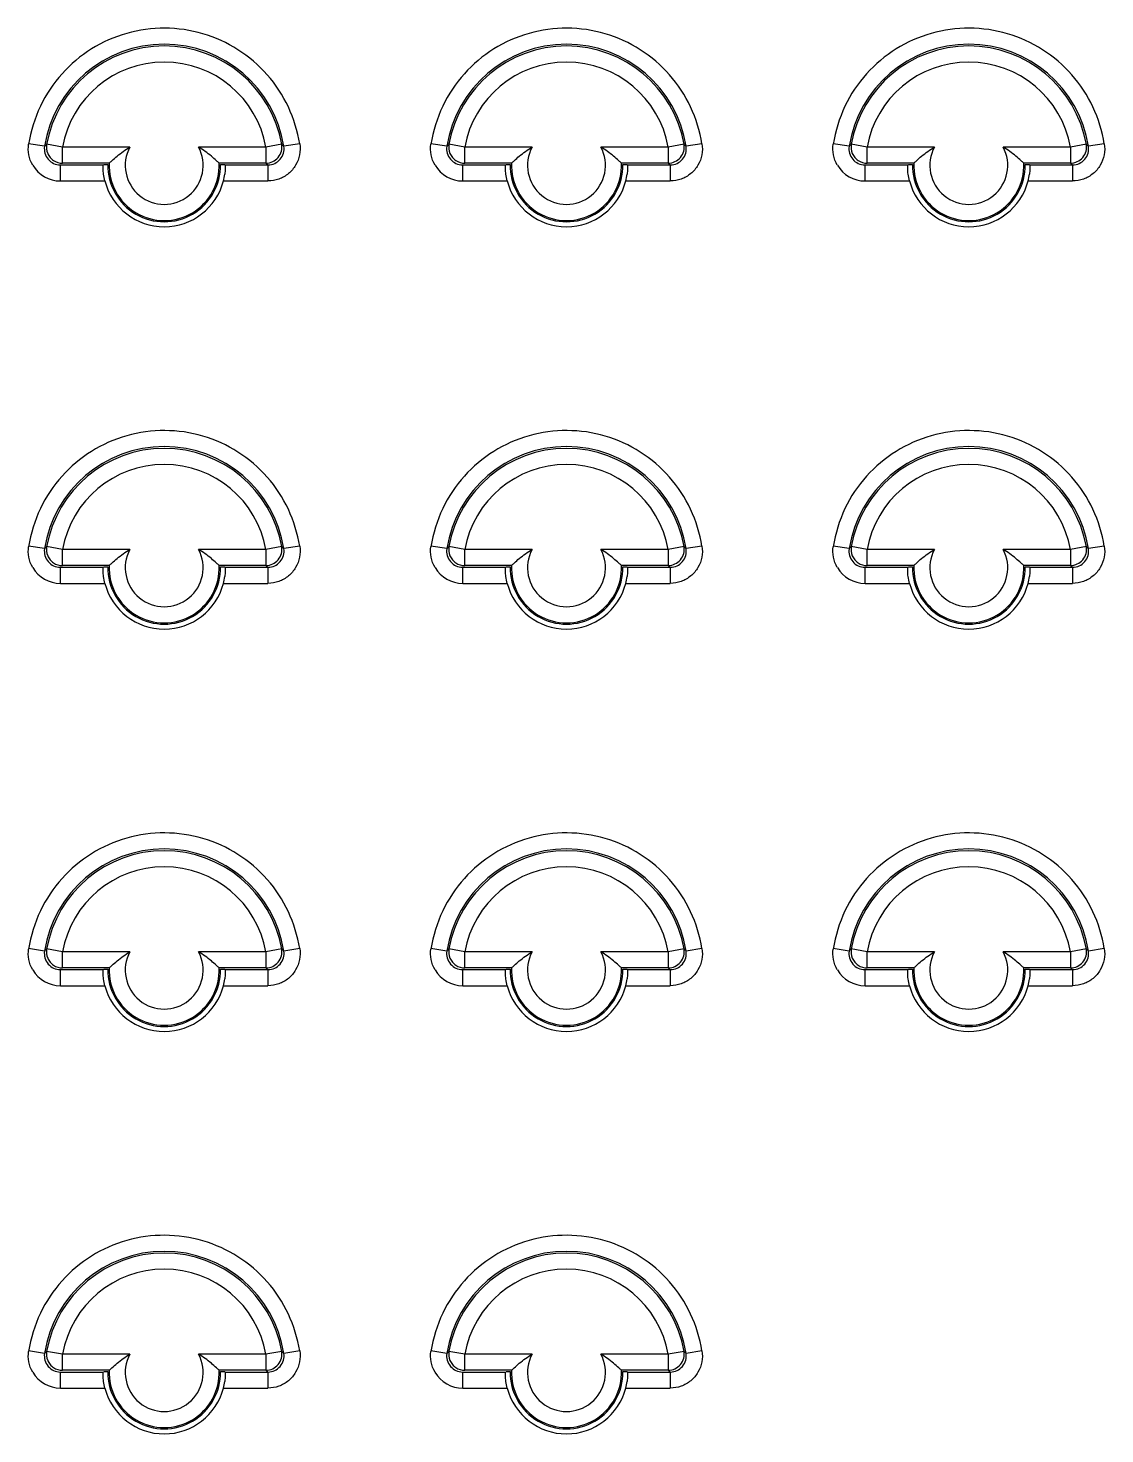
# Model space of a CAD drawing. Header units: millimetres. Extents: x 2151 to 2806, y 681 to 1136.
# Drawn here: x 2572.08 to 2598.85, y 883.07 to 918.01 of the extents above; entities that cross this region are included whole.
import ezdxf

# ---------------------------------------------------------------- set-up
doc = ezdxf.new("R2010")
doc.units = ezdxf.units.MM

msp = doc.modelspace()

# ---------------------------------------------------------------- linework, layer by layer
at = {"color": 7, "linetype": 'Continuous'}
for p, q in [((2572.489, 915.072), (2572.094, 915.136)), ((2572.934, 915.052), (2572.541, 915.123)), ((2572.934, 914.652), (2572.934, 915.052)), ((2574.608, 915.052), (2572.934, 915.052)), ((2577.99, 915.052), (2576.317, 915.052)), ((2578.385, 915.123), (2577.991, 915.052)), ((2577.991, 915.052), (2577.991, 914.652)), ((2578.831, 915.136), (2578.437, 915.072)), ((2582.489, 915.072), (2582.094, 915.136)), ((2582.934, 915.052), (2582.541, 915.123)), ((2582.934, 914.652), (2582.934, 915.052)), ((2584.608, 915.052), (2582.934, 915.052)), ((2587.99, 915.052), (2586.317, 915.052)), ((2588.385, 915.123), (2587.991, 915.052)), ((2587.991, 915.052), (2587.991, 914.652)), ((2588.831, 915.136), (2588.437, 915.072)), ((2592.489, 915.072), (2592.094, 915.136)), ((2592.934, 915.052), (2592.541, 915.123)), ((2592.934, 914.652), (2592.934, 915.052)), ((2594.608, 915.052), (2592.934, 915.052)), ((2597.99, 915.052), (2596.317, 915.052)), ((2598.385, 915.123), (2597.991, 915.052)), ((2597.991, 915.052), (2597.991, 914.652)), ((2598.831, 915.136), (2598.437, 915.072)), ((2572.883, 914.21), (2572.883, 914.609)), ((2572.883, 914.609), (2573.952, 914.609)), ((2574.096, 914.652), (2572.934, 914.652)), ((2573.963, 914.62), (2574.063, 914.62)), ((2577.991, 914.652), (2576.83, 914.652)), ((2576.862, 914.62), (2576.962, 914.62)), ((2576.974, 914.609), (2578.042, 914.609)), ((2578.042, 914.609), (2578.042, 914.21)), ((2582.883, 914.21), (2582.883, 914.609)), ((2582.883, 914.609), (2583.952, 914.609)), ((2584.096, 914.652), (2582.934, 914.652)), ((2583.963, 914.62), (2584.063, 914.62)), ((2587.991, 914.652), (2586.83, 914.652)), ((2586.862, 914.62), (2586.962, 914.62)), ((2586.974, 914.609), (2588.042, 914.609)), ((2588.042, 914.609), (2588.042, 914.21)), ((2592.883, 914.21), (2592.883, 914.609)), ((2592.883, 914.609), (2593.952, 914.609)), ((2594.096, 914.652), (2592.934, 914.652)), ((2593.963, 914.62), (2594.063, 914.62)), ((2597.991, 914.652), (2596.83, 914.652)), ((2596.862, 914.62), (2596.962, 914.62)), ((2596.974, 914.609), (2598.042, 914.609)), ((2598.042, 914.609), (2598.042, 914.21)), ((2572.883, 914.21), (2573.988, 914.21)), ((2576.937, 914.21), (2578.042, 914.21)), ((2582.883, 914.21), (2583.988, 914.21)), ((2586.937, 914.21), (2588.042, 914.21)), ((2592.883, 914.21), (2593.988, 914.21)), ((2596.937, 914.21), (2598.042, 914.21)), ((2572.489, 905.072), (2572.094, 905.136)), ((2572.934, 905.052), (2572.541, 905.123)), ((2572.934, 904.652), (2572.934, 905.052)), ((2574.608, 905.052), (2572.934, 905.052)), ((2577.99, 905.052), (2576.317, 905.052)), ((2578.385, 905.123), (2577.991, 905.052)), ((2577.991, 905.052), (2577.991, 904.652)), ((2578.831, 905.136), (2578.437, 905.072)), ((2582.489, 905.072), (2582.094, 905.136)), ((2582.934, 905.052), (2582.541, 905.123)), ((2582.934, 904.652), (2582.934, 905.052)), ((2584.608, 905.052), (2582.934, 905.052)), ((2587.99, 905.052), (2586.317, 905.052)), ((2588.385, 905.123), (2587.991, 905.052)), ((2587.991, 905.052), (2587.991, 904.652)), ((2588.831, 905.136), (2588.437, 905.072)), ((2592.489, 905.072), (2592.094, 905.136)), ((2592.934, 905.052), (2592.541, 905.123)), ((2592.934, 904.652), (2592.934, 905.052)), ((2594.608, 905.052), (2592.934, 905.052)), ((2597.99, 905.052), (2596.317, 905.052)), ((2598.385, 905.123), (2597.991, 905.052)), ((2597.991, 905.052), (2597.991, 904.652)), ((2598.831, 905.136), (2598.437, 905.072)), ((2572.883, 904.21), (2572.883, 904.609)), ((2572.883, 904.609), (2573.952, 904.609)), ((2574.096, 904.652), (2572.934, 904.652)), ((2573.963, 904.62), (2574.063, 904.62)), ((2577.991, 904.652), (2576.83, 904.652)), ((2576.862, 904.62), (2576.962, 904.62)), ((2576.974, 904.609), (2578.042, 904.609)), ((2578.042, 904.609), (2578.042, 904.21)), ((2582.883, 904.21), (2582.883, 904.609)), ((2582.883, 904.609), (2583.952, 904.609)), ((2584.096, 904.652), (2582.934, 904.652)), ((2583.963, 904.62), (2584.063, 904.62)), ((2587.991, 904.652), (2586.83, 904.652)), ((2586.862, 904.62), (2586.962, 904.62)), ((2586.974, 904.609), (2588.042, 904.609)), ((2588.042, 904.609), (2588.042, 904.21)), ((2592.883, 904.21), (2592.883, 904.609)), ((2592.883, 904.609), (2593.952, 904.609)), ((2594.096, 904.652), (2592.934, 904.652)), ((2593.963, 904.62), (2594.063, 904.62)), ((2597.991, 904.652), (2596.83, 904.652)), ((2596.862, 904.62), (2596.962, 904.62)), ((2596.974, 904.609), (2598.042, 904.609)), ((2598.042, 904.609), (2598.042, 904.21)), ((2572.883, 904.21), (2573.988, 904.21)), ((2576.937, 904.21), (2578.042, 904.21)), ((2582.883, 904.21), (2583.988, 904.21)), ((2586.937, 904.21), (2588.042, 904.21)), ((2592.883, 904.21), (2593.988, 904.21)), ((2596.937, 904.21), (2598.042, 904.21)), ((2572.489, 895.072), (2572.094, 895.136)), ((2572.934, 895.052), (2572.541, 895.123)), ((2578.385, 895.123), (2577.991, 895.052)), ((2578.831, 895.136), (2578.437, 895.072)), ((2582.489, 895.072), (2582.094, 895.136)), ((2582.934, 895.052), (2582.541, 895.123)), ((2588.385, 895.123), (2587.991, 895.052)), ((2588.831, 895.136), (2588.437, 895.072)), ((2592.489, 895.072), (2592.094, 895.136)), ((2592.934, 895.052), (2592.541, 895.123)), ((2598.385, 895.123), (2597.991, 895.052)), ((2598.831, 895.136), (2598.437, 895.072)), ((2572.934, 894.652), (2572.934, 895.052)), ((2574.608, 895.052), (2572.934, 895.052)), ((2577.99, 895.052), (2576.317, 895.052)), ((2577.991, 895.052), (2577.991, 894.652)), ((2582.934, 894.652), (2582.934, 895.052)), ((2584.608, 895.052), (2582.934, 895.052)), ((2587.99, 895.052), (2586.317, 895.052)), ((2587.991, 895.052), (2587.991, 894.652)), ((2592.934, 894.652), (2592.934, 895.052)), ((2594.608, 895.052), (2592.934, 895.052)), ((2597.99, 895.052), (2596.317, 895.052)), ((2597.991, 895.052), (2597.991, 894.652)), ((2572.883, 894.21), (2572.883, 894.609)), ((2572.883, 894.609), (2573.952, 894.609)), ((2574.096, 894.652), (2572.934, 894.652)), ((2573.963, 894.62), (2574.063, 894.62)), ((2577.991, 894.652), (2576.83, 894.652)), ((2576.862, 894.62), (2576.962, 894.62)), ((2576.974, 894.609), (2578.042, 894.609)), ((2578.042, 894.609), (2578.042, 894.21)), ((2582.883, 894.21), (2582.883, 894.609)), ((2582.883, 894.609), (2583.952, 894.609)), ((2584.096, 894.652), (2582.934, 894.652)), ((2583.963, 894.62), (2584.063, 894.62)), ((2587.991, 894.652), (2586.83, 894.652)), ((2586.862, 894.62), (2586.962, 894.62)), ((2586.974, 894.609), (2588.042, 894.609)), ((2588.042, 894.609), (2588.042, 894.21)), ((2592.883, 894.21), (2592.883, 894.609)), ((2592.883, 894.609), (2593.952, 894.609)), ((2594.096, 894.652), (2592.934, 894.652)), ((2593.963, 894.62), (2594.063, 894.62)), ((2597.991, 894.652), (2596.83, 894.652)), ((2596.862, 894.62), (2596.962, 894.62)), ((2596.974, 894.609), (2598.042, 894.609)), ((2598.042, 894.609), (2598.042, 894.21)), ((2572.883, 894.21), (2573.988, 894.21)), ((2576.937, 894.21), (2578.042, 894.21)), ((2582.883, 894.21), (2583.988, 894.21)), ((2586.937, 894.21), (2588.042, 894.21)), ((2592.883, 894.21), (2593.988, 894.21)), ((2596.937, 894.21), (2598.042, 894.21)), ((2572.489, 885.072), (2572.094, 885.136)), ((2572.934, 885.052), (2572.541, 885.123)), ((2572.934, 884.652), (2572.934, 885.052)), ((2574.608, 885.052), (2572.934, 885.052)), ((2577.99, 885.052), (2576.317, 885.052)), ((2578.385, 885.123), (2577.991, 885.052)), ((2577.991, 885.052), (2577.991, 884.652)), ((2578.831, 885.136), (2578.437, 885.072)), ((2582.489, 885.072), (2582.094, 885.136)), ((2582.934, 885.052), (2582.541, 885.123)), ((2582.934, 884.652), (2582.934, 885.052)), ((2584.608, 885.052), (2582.934, 885.052)), ((2587.99, 885.052), (2586.317, 885.052)), ((2588.385, 885.123), (2587.991, 885.052)), ((2587.991, 885.052), (2587.991, 884.652)), ((2588.831, 885.136), (2588.437, 885.072)), ((2574.096, 884.652), (2572.934, 884.652)), ((2573.963, 884.62), (2574.063, 884.62)), ((2577.991, 884.652), (2576.83, 884.652)), ((2576.862, 884.62), (2576.962, 884.62)), ((2584.096, 884.652), (2582.934, 884.652)), ((2583.963, 884.62), (2584.063, 884.62)), ((2587.991, 884.652), (2586.83, 884.652)), ((2586.862, 884.62), (2586.962, 884.62)), ((2572.883, 884.21), (2572.883, 884.609)), ((2572.883, 884.609), (2573.952, 884.609)), ((2576.974, 884.609), (2578.042, 884.609)), ((2578.042, 884.609), (2578.042, 884.21)), ((2582.883, 884.21), (2582.883, 884.609)), ((2582.883, 884.609), (2583.952, 884.609)), ((2586.974, 884.609), (2588.042, 884.609)), ((2588.042, 884.609), (2588.042, 884.21)), ((2572.883, 884.21), (2573.988, 884.21)), ((2576.937, 884.21), (2578.042, 884.21)), ((2582.883, 884.21), (2583.988, 884.21)), ((2586.937, 884.21), (2588.042, 884.21))]:
    msp.add_line(p, q, dxfattribs=at)
for centre, radius, start, end in [((2575.463, 914.596), 3.012, 9.1024, 170.8976), ((2575.463, 914.596), 2.969, 10.2257, 169.7742), ((2585.463, 914.596), 3.012, 9.1024, 170.8976), ((2585.463, 914.596), 2.969, 10.2257, 169.7742), ((2595.463, 914.596), 3.012, 9.1024, 170.8976), ((2595.463, 914.596), 2.969, 10.2257, 169.7742), ((2575.463, 914.596), 2.569, 10.2285, 169.7732), ((2585.463, 914.596), 2.569, 10.2285, 169.7732), ((2595.463, 914.596), 2.569, 10.2285, 169.7732), ((2572.882, 915.008), 0.399, 170.8764, 270.1536), ((2577.946, 909.504), 7.797, 133.8922, 134.426), ((2575.463, 914.596), 0.968, 151.8984, 28.1016), ((2577.99, 915.053), 0.4, 270.104, 10.1219), ((2578.043, 915.008), 0.399, 269.8554, 9.2464), ((2573.102, 909.63), 7.621, 45.5706, 46.1167), ((2582.882, 915.008), 0.399, 170.8764, 270.1536), ((2587.946, 909.504), 7.797, 133.8922, 134.426), ((2585.463, 914.596), 0.968, 151.8984, 28.1016), ((2587.99, 915.053), 0.4, 270.104, 10.1219), ((2588.043, 915.008), 0.399, 269.8554, 9.2464), ((2583.102, 909.63), 7.621, 45.5706, 46.1167), ((2592.882, 915.008), 0.399, 170.8764, 270.1536), ((2597.946, 909.504), 7.797, 133.8922, 134.426), ((2595.463, 914.596), 0.968, 151.8984, 28.1016), ((2597.99, 915.053), 0.4, 270.104, 10.1219), ((2598.043, 915.008), 0.399, 269.8554, 9.2464), ((2593.102, 909.63), 7.621, 45.5706, 46.1167), ((2572.884, 915.01), 0.8, 210.5745, 269.9782), ((2575.463, 914.596), 1.4, 178.9995, 1.0005), ((2575.463, 914.596), 1.368, 177.6389, 2.3611), ((2575.662, 914.545), 1.319, 345.2528, 352.688), ((2573.995, 911.604), 4.232, 45.2554, 45.4667), ((2573.525, 909.31), 6.963, 49.5552, 50.1022), ((2582.884, 915.01), 0.8, 210.5745, 269.9783), ((2585.463, 914.596), 1.4, 178.9995, 1.0005), ((2585.463, 914.596), 1.368, 177.6389, 2.3611), ((2585.662, 914.545), 1.319, 345.2528, 352.688), ((2583.995, 911.604), 4.232, 45.2554, 45.4667), ((2583.525, 909.31), 6.963, 49.5552, 50.1022), ((2592.884, 915.01), 0.8, 210.5745, 269.9782), ((2595.463, 914.596), 1.4, 178.9995, 1.0005), ((2595.463, 914.596), 1.368, 177.6389, 2.3611), ((2595.662, 914.545), 1.319, 345.2528, 352.688), ((2593.995, 911.604), 4.232, 45.2554, 45.4667), ((2593.525, 909.31), 6.963, 49.5552, 50.1022), ((2575.463, 914.596), 1.524, 194.6781, 345.3219), ((2585.463, 914.596), 1.524, 194.6781, 345.3219), ((2595.463, 914.596), 1.524, 194.6781, 345.3219), ((2575.463, 904.596), 3.012, 9.1024, 170.8976), ((2575.463, 904.596), 2.969, 10.2257, 169.7742), ((2585.463, 904.596), 3.012, 9.1024, 170.8976), ((2585.463, 904.596), 2.969, 10.2257, 169.7742), ((2595.463, 904.596), 3.012, 9.1024, 170.8976), ((2595.463, 904.596), 2.969, 10.2257, 169.7742), ((2575.463, 904.596), 2.569, 10.2285, 169.7732), ((2585.463, 904.596), 2.569, 10.2285, 169.7732), ((2595.463, 904.596), 2.569, 10.2285, 169.7732), ((2572.882, 905.008), 0.399, 170.8764, 270.1536), ((2577.946, 899.504), 7.797, 133.8922, 134.426), ((2575.463, 904.596), 0.968, 151.8984, 28.1016), ((2577.99, 905.053), 0.4, 270.104, 10.1219), ((2578.043, 905.008), 0.399, 269.8554, 9.2464), ((2573.102, 899.63), 7.621, 45.5706, 46.1167), ((2582.882, 905.008), 0.399, 170.8764, 270.1536), ((2587.946, 899.504), 7.797, 133.8922, 134.426), ((2585.463, 904.596), 0.968, 151.8984, 28.1016), ((2587.99, 905.053), 0.4, 270.104, 10.1219), ((2588.043, 905.008), 0.399, 269.8554, 9.2464), ((2583.102, 899.63), 7.621, 45.5706, 46.1167), ((2592.882, 905.008), 0.399, 170.8764, 270.1536), ((2597.946, 899.504), 7.797, 133.8922, 134.426), ((2595.463, 904.596), 0.968, 151.8984, 28.1016), ((2597.99, 905.053), 0.4, 270.104, 10.1219), ((2598.043, 905.008), 0.399, 269.8554, 9.2464), ((2593.102, 899.63), 7.621, 45.5706, 46.1167), ((2572.884, 905.01), 0.8, 210.5745, 269.9782), ((2575.463, 904.596), 1.4, 178.9995, 1.0005), ((2575.463, 904.596), 1.368, 177.6389, 2.3611), ((2573.995, 901.604), 4.232, 45.2554, 45.4667), ((2573.525, 899.31), 6.963, 49.5552, 50.1022), ((2582.884, 905.01), 0.8, 210.5745, 269.9782), ((2585.463, 904.596), 1.4, 178.9995, 1.0005), ((2585.463, 904.596), 1.368, 177.6389, 2.3611), ((2583.995, 901.604), 4.232, 45.2554, 45.4667), ((2583.525, 899.31), 6.963, 49.5552, 50.1022), ((2592.884, 905.01), 0.8, 210.5745, 269.9783), ((2595.463, 904.596), 1.4, 178.9995, 1.0005), ((2595.463, 904.596), 1.368, 177.6389, 2.3611), ((2593.995, 901.604), 4.232, 45.2554, 45.4667), ((2593.525, 899.31), 6.963, 49.5552, 50.1022), ((2575.463, 904.596), 1.524, 194.6781, 345.3219), ((2575.662, 904.545), 1.319, 345.2528, 352.688), ((2585.463, 904.596), 1.524, 194.6781, 345.3219), ((2585.662, 904.545), 1.319, 345.2528, 352.688), ((2595.463, 904.596), 1.524, 194.6781, 345.3219), ((2595.662, 904.545), 1.319, 345.2528, 352.688), ((2575.463, 894.596), 3.012, 9.1024, 170.8976), ((2575.463, 894.596), 2.969, 10.2257, 169.7742), ((2585.463, 894.596), 3.012, 9.1024, 170.8976), ((2585.463, 894.596), 2.969, 10.2257, 169.7742), ((2595.463, 894.596), 3.012, 9.1024, 170.8976), ((2595.463, 894.596), 2.969, 10.2257, 169.7742), ((2575.463, 894.596), 2.569, 10.2285, 169.7732), ((2585.463, 894.596), 2.569, 10.2285, 169.7732), ((2595.463, 894.596), 2.569, 10.2285, 169.7732), ((2577.946, 889.504), 7.797, 133.8922, 134.426), ((2577.99, 895.053), 0.4, 270.104, 10.1219), ((2573.102, 889.63), 7.621, 45.5706, 46.1167), ((2587.946, 889.504), 7.797, 133.8922, 134.426), ((2587.99, 895.053), 0.4, 270.104, 10.1219), ((2583.102, 889.63), 7.621, 45.5706, 46.1167), ((2597.946, 889.504), 7.797, 133.8922, 134.426), ((2597.99, 895.053), 0.4, 270.104, 10.1219), ((2593.102, 889.63), 7.621, 45.5706, 46.1167), ((2572.882, 895.008), 0.399, 170.8764, 270.1536), ((2575.463, 894.596), 0.968, 151.8984, 28.1016), ((2578.043, 895.008), 0.399, 269.8554, 9.2464), ((2582.882, 895.008), 0.399, 170.8764, 270.1536), ((2585.463, 894.596), 0.968, 151.8984, 28.1016), ((2588.043, 895.008), 0.399, 269.8554, 9.2464), ((2592.882, 895.008), 0.399, 170.8764, 270.1536), ((2595.463, 894.596), 0.968, 151.8984, 28.1016), ((2598.043, 895.008), 0.399, 269.8554, 9.2464), ((2572.884, 895.01), 0.8, 210.5745, 269.9782), ((2575.463, 894.596), 1.4, 178.9995, 1.0005), ((2575.463, 894.596), 1.368, 177.6389, 2.3611), ((2573.995, 891.604), 4.232, 45.2554, 45.4667), ((2573.525, 889.31), 6.963, 49.5552, 50.1022), ((2582.884, 895.01), 0.8, 210.5745, 269.9782), ((2585.463, 894.596), 1.4, 178.9995, 1.0005), ((2585.463, 894.596), 1.368, 177.6389, 2.3611), ((2583.995, 891.604), 4.232, 45.2554, 45.4667), ((2583.525, 889.31), 6.963, 49.5552, 50.1022), ((2592.884, 895.01), 0.8, 210.5745, 269.9783), ((2595.463, 894.596), 1.4, 178.9995, 1.0005), ((2595.463, 894.596), 1.368, 177.6389, 2.3611), ((2593.995, 891.604), 4.232, 45.2554, 45.4667), ((2593.525, 889.31), 6.963, 49.5552, 50.1022), ((2575.463, 894.596), 1.524, 194.6781, 345.3219), ((2575.662, 894.545), 1.319, 345.2528, 352.688), ((2585.463, 894.596), 1.524, 194.6781, 345.3219), ((2585.662, 894.545), 1.319, 345.2528, 352.688), ((2595.463, 894.596), 1.524, 194.6781, 345.3219), ((2595.662, 894.545), 1.319, 345.2528, 352.688), ((2575.463, 884.596), 3.012, 9.1024, 170.8976), ((2575.463, 884.596), 2.969, 10.2257, 169.7742), ((2585.463, 884.596), 3.012, 9.1024, 170.8976), ((2585.463, 884.596), 2.969, 10.2257, 169.7742), ((2575.463, 884.596), 2.569, 10.2285, 169.7732), ((2585.463, 884.596), 2.569, 10.2285, 169.7732), ((2572.882, 885.008), 0.399, 170.8764, 270.1536), ((2577.946, 879.504), 7.797, 133.8922, 134.426), ((2575.463, 884.596), 0.968, 151.8984, 28.1016), ((2577.99, 885.053), 0.4, 270.104, 10.1219), ((2578.043, 885.008), 0.399, 269.8554, 9.2464), ((2573.102, 879.63), 7.621, 45.5706, 46.1167), ((2582.882, 885.008), 0.399, 170.8764, 270.1536), ((2587.946, 879.504), 7.797, 133.8922, 134.426), ((2585.463, 884.596), 0.968, 151.8984, 28.1016), ((2587.99, 885.053), 0.4, 270.104, 10.1219), ((2588.043, 885.008), 0.399, 269.8554, 9.2464), ((2583.102, 879.63), 7.621, 45.5706, 46.1167), ((2575.463, 884.596), 1.4, 178.9995, 1.0005), ((2575.463, 884.596), 1.368, 177.6389, 2.3611), ((2573.995, 881.604), 4.232, 45.2554, 45.4667), ((2573.525, 879.31), 6.963, 49.5552, 50.1022), ((2585.463, 884.596), 1.4, 178.9995, 1.0005), ((2585.463, 884.596), 1.368, 177.6389, 2.3611), ((2583.995, 881.604), 4.232, 45.2554, 45.4667), ((2583.525, 879.31), 6.963, 49.5552, 50.1022), ((2572.884, 885.01), 0.8, 210.5745, 269.9782), ((2575.662, 884.545), 1.319, 345.2528, 352.688), ((2582.884, 885.01), 0.801, 210.5745, 269.9786), ((2585.662, 884.545), 1.319, 345.2528, 352.688), ((2575.463, 884.596), 1.524, 194.6781, 345.3219), ((2585.463, 884.596), 1.524, 194.6781, 345.3219)]:
    msp.add_arc(centre, radius, start, end, dxfattribs=at)
for points, start_tangent, end_tangent in [([(2578.831, 915.133), (2578.549, 916.05), (2578.024, 916.85), (2577.297, 917.472), (2576.426, 917.869), (2575.479, 918.007), (2574.531, 917.878), (2573.656, 917.49), (2572.924, 916.875), (2572.385, 916.069), (2572.094, 915.121)], (-0.1582, 0.987407), (-0.1582, -0.987407)), ([(2588.831, 915.133), (2588.549, 916.05), (2588.024, 916.85), (2587.297, 917.472), (2586.426, 917.869), (2585.479, 918.007), (2584.531, 917.878), (2583.656, 917.49), (2582.924, 916.875), (2582.385, 916.069), (2582.094, 915.121)], (-0.1582, 0.987407), (-0.1582, -0.987407)), ([(2598.831, 915.133), (2598.549, 916.05), (2598.024, 916.85), (2597.297, 917.472), (2596.426, 917.869), (2595.479, 918.007), (2594.531, 917.878), (2593.656, 917.49), (2592.924, 916.875), (2592.385, 916.069), (2592.094, 915.121)], (-0.1582, 0.987407), (-0.1582, -0.987407)), ([(2572.195, 914.603), (2572.098, 914.86), (2572.094, 915.121)], (-0.508458, 0.861087), (0.158023, 0.987435)), ([(2572.541, 915.123), (2572.567, 914.895), (2572.628, 914.796)], (-0.179302, -0.983794), (0.641293, -0.767296)), ([(2574.096, 914.652), (2574.161, 914.713), (2574.29, 914.826), (2574.446, 914.945), (2574.608, 915.052)], (0.721525, 0.692388), (0.857623, 0.514278)), ([(2576.83, 914.652), (2576.764, 914.713), (2576.635, 914.826), (2576.479, 914.945), (2576.317, 915.052)], (-0.721525, 0.692388), (-0.857623, 0.514278)), ([(2578.831, 915.133), (2578.827, 914.86), (2578.731, 914.603), (2578.551, 914.393), (2578.313, 914.257), (2578.042, 914.21)], (0.158024, -0.987435), (-1, -0.000075)), ([(2582.195, 914.603), (2582.098, 914.86), (2582.094, 915.121)], (-0.508458, 0.861087), (0.158023, 0.987435)), ([(2582.541, 915.123), (2582.567, 914.895), (2582.628, 914.796)], (-0.179302, -0.983794), (0.641293, -0.767296)), ([(2584.096, 914.652), (2584.161, 914.713), (2584.29, 914.826), (2584.446, 914.945), (2584.608, 915.052)], (0.721525, 0.692388), (0.857623, 0.514278)), ([(2586.83, 914.652), (2586.764, 914.713), (2586.635, 914.826), (2586.479, 914.945), (2586.317, 915.052)], (-0.721525, 0.692388), (-0.857623, 0.514278)), ([(2588.831, 915.133), (2588.827, 914.86), (2588.731, 914.603), (2588.551, 914.393), (2588.313, 914.257), (2588.042, 914.21)], (0.158024, -0.987435), (-1, -0.000075)), ([(2592.195, 914.603), (2592.098, 914.86), (2592.094, 915.121)], (-0.508458, 0.861087), (0.158023, 0.987435)), ([(2592.541, 915.123), (2592.567, 914.895), (2592.628, 914.796)], (-0.179302, -0.983794), (0.641293, -0.767296)), ([(2594.096, 914.652), (2594.161, 914.713), (2594.29, 914.826), (2594.446, 914.945), (2594.608, 915.052)], (0.721525, 0.692388), (0.857623, 0.514278)), ([(2596.83, 914.652), (2596.764, 914.713), (2596.635, 914.826), (2596.479, 914.945), (2596.317, 915.052)], (-0.721525, 0.692388), (-0.857623, 0.514278)), ([(2598.831, 915.133), (2598.827, 914.86), (2598.731, 914.603), (2598.551, 914.393), (2598.313, 914.257), (2598.042, 914.21)], (0.158024, -0.987435), (-1, -0.000075)), ([(2572.628, 914.796), (2572.714, 914.719), (2572.934, 914.652)], (0.641293, -0.767296), (0.999989, -0.004602)), ([(2582.628, 914.796), (2582.714, 914.719), (2582.934, 914.652)], (0.641293, -0.767296), (0.999989, -0.004602)), ([(2592.628, 914.796), (2592.714, 914.719), (2592.934, 914.652)], (0.641293, -0.767296), (0.999989, -0.004602)), ([(2573.988, 914.21), (2573.955, 914.377), (2573.945, 914.515), (2573.949, 914.596)], (-0.253388, 0.967365), (0.12877, 0.991674)), ([(2573.949, 914.596), (2573.952, 914.609)], (0.12877, 0.991674), (0.710254, 0.703945)), ([(2576.977, 914.596), (2576.98, 914.515), (2576.97, 914.377)], (0.12877, -0.991674), (-0.125954, -0.992036)), ([(2583.988, 914.21), (2583.955, 914.377), (2583.945, 914.515), (2583.949, 914.596)], (-0.253388, 0.967365), (0.12877, 0.991674)), ([(2583.949, 914.596), (2583.952, 914.609)], (0.12877, 0.991674), (0.710254, 0.703945)), ([(2586.977, 914.596), (2586.98, 914.515), (2586.97, 914.377)], (0.12877, -0.991674), (-0.125954, -0.992036)), ([(2593.988, 914.21), (2593.955, 914.377), (2593.945, 914.515), (2593.949, 914.596)], (-0.253388, 0.967365), (0.12877, 0.991674)), ([(2593.949, 914.596), (2593.952, 914.609)], (0.12877, 0.991674), (0.710254, 0.703945)), ([(2596.977, 914.596), (2596.98, 914.515), (2596.97, 914.377)], (0.12877, -0.991674), (-0.125954, -0.992036)), ([(2578.831, 905.133), (2578.549, 906.05), (2578.024, 906.85), (2577.297, 907.472), (2576.426, 907.869), (2575.479, 908.007), (2574.531, 907.878), (2573.656, 907.49), (2572.924, 906.875), (2572.385, 906.069), (2572.094, 905.121)], (-0.1582, 0.987407), (-0.1582, -0.987407)), ([(2588.831, 905.133), (2588.549, 906.05), (2588.024, 906.85), (2587.297, 907.472), (2586.426, 907.869), (2585.479, 908.007), (2584.531, 907.878), (2583.656, 907.49), (2582.924, 906.875), (2582.385, 906.069), (2582.094, 905.121)], (-0.1582, 0.987407), (-0.1582, -0.987407)), ([(2598.831, 905.133), (2598.549, 906.05), (2598.024, 906.85), (2597.297, 907.472), (2596.426, 907.869), (2595.479, 908.007), (2594.531, 907.878), (2593.656, 907.49), (2592.924, 906.875), (2592.385, 906.069), (2592.094, 905.121)], (-0.1582, 0.987407), (-0.1582, -0.987407)), ([(2572.195, 904.603), (2572.098, 904.86), (2572.094, 905.121)], (-0.508458, 0.861087), (0.158023, 0.987435)), ([(2572.541, 905.123), (2572.567, 904.895), (2572.628, 904.796)], (-0.179302, -0.983794), (0.641293, -0.767296)), ([(2574.096, 904.652), (2574.161, 904.713), (2574.29, 904.826), (2574.446, 904.945), (2574.608, 905.052)], (0.721525, 0.692388), (0.857623, 0.514278)), ([(2576.83, 904.652), (2576.764, 904.713), (2576.635, 904.826), (2576.479, 904.945), (2576.317, 905.052)], (-0.721525, 0.692388), (-0.857623, 0.514278)), ([(2578.831, 905.133), (2578.827, 904.86), (2578.731, 904.603), (2578.551, 904.393), (2578.313, 904.257), (2578.042, 904.21)], (0.158024, -0.987435), (-1, -0.000075)), ([(2582.195, 904.603), (2582.098, 904.86), (2582.094, 905.121)], (-0.508458, 0.861087), (0.158023, 0.987435)), ([(2582.541, 905.123), (2582.567, 904.895), (2582.628, 904.796)], (-0.179302, -0.983794), (0.641293, -0.767296)), ([(2584.096, 904.652), (2584.161, 904.713), (2584.29, 904.826), (2584.446, 904.945), (2584.608, 905.052)], (0.721525, 0.692388), (0.857623, 0.514278)), ([(2586.83, 904.652), (2586.764, 904.713), (2586.635, 904.826), (2586.479, 904.945), (2586.317, 905.052)], (-0.721525, 0.692388), (-0.857623, 0.514278)), ([(2588.831, 905.133), (2588.827, 904.86), (2588.731, 904.603), (2588.551, 904.393), (2588.313, 904.257), (2588.042, 904.21)], (0.158024, -0.987435), (-1, -0.000075)), ([(2592.195, 904.603), (2592.098, 904.86), (2592.094, 905.121)], (-0.508458, 0.861087), (0.158023, 0.987435)), ([(2592.541, 905.123), (2592.567, 904.895), (2592.628, 904.796)], (-0.179302, -0.983794), (0.641293, -0.767296)), ([(2594.096, 904.652), (2594.161, 904.713), (2594.29, 904.826), (2594.446, 904.945), (2594.608, 905.052)], (0.721525, 0.692388), (0.857623, 0.514278)), ([(2596.83, 904.652), (2596.764, 904.713), (2596.635, 904.826), (2596.479, 904.945), (2596.317, 905.052)], (-0.721525, 0.692388), (-0.857623, 0.514278)), ([(2598.831, 905.133), (2598.827, 904.86), (2598.731, 904.603), (2598.551, 904.393), (2598.313, 904.257), (2598.042, 904.21)], (0.158024, -0.987435), (-1, -0.000075)), ([(2572.628, 904.796), (2572.714, 904.719), (2572.934, 904.652)], (0.641293, -0.767296), (0.999989, -0.004602)), ([(2573.988, 904.21), (2573.955, 904.377), (2573.945, 904.515), (2573.949, 904.596)], (-0.253388, 0.967365), (0.12877, 0.991674)), ([(2573.949, 904.596), (2573.952, 904.609)], (0.12877, 0.991674), (0.710254, 0.703945)), ([(2576.977, 904.596), (2576.98, 904.515), (2576.97, 904.377)], (0.12877, -0.991674), (-0.125954, -0.992036)), ([(2582.628, 904.796), (2582.714, 904.719), (2582.934, 904.652)], (0.641293, -0.767296), (0.999989, -0.004602)), ([(2583.988, 904.21), (2583.955, 904.377), (2583.945, 904.515), (2583.949, 904.596)], (-0.253388, 0.967365), (0.12877, 0.991674)), ([(2583.949, 904.596), (2583.952, 904.609)], (0.12877, 0.991674), (0.710254, 0.703945)), ([(2586.977, 904.596), (2586.98, 904.515), (2586.97, 904.377)], (0.12877, -0.991674), (-0.125954, -0.992036)), ([(2592.628, 904.796), (2592.714, 904.719), (2592.934, 904.652)], (0.641293, -0.767296), (0.999989, -0.004602)), ([(2593.988, 904.21), (2593.955, 904.377), (2593.945, 904.515), (2593.949, 904.596)], (-0.253388, 0.967365), (0.12877, 0.991674)), ([(2593.949, 904.596), (2593.952, 904.609)], (0.12877, 0.991674), (0.710254, 0.703945)), ([(2596.977, 904.596), (2596.98, 904.515), (2596.97, 904.377)], (0.12877, -0.991674), (-0.125954, -0.992036)), ([(2578.831, 895.133), (2578.549, 896.05), (2578.024, 896.85), (2577.297, 897.472), (2576.426, 897.869), (2575.479, 898.007), (2574.531, 897.878), (2573.656, 897.49), (2572.924, 896.875), (2572.385, 896.069), (2572.094, 895.121)], (-0.1582, 0.987407), (-0.1582, -0.987407)), ([(2588.831, 895.133), (2588.549, 896.05), (2588.024, 896.85), (2587.297, 897.472), (2586.426, 897.869), (2585.479, 898.007), (2584.531, 897.878), (2583.656, 897.49), (2582.924, 896.875), (2582.385, 896.069), (2582.094, 895.121)], (-0.1582, 0.987407), (-0.1582, -0.987407)), ([(2598.831, 895.133), (2598.549, 896.05), (2598.024, 896.85), (2597.297, 897.472), (2596.426, 897.869), (2595.479, 898.007), (2594.531, 897.878), (2593.656, 897.49), (2592.924, 896.875), (2592.385, 896.069), (2592.094, 895.121)], (-0.1582, 0.987407), (-0.1582, -0.987407)), ([(2572.195, 894.603), (2572.098, 894.86), (2572.094, 895.121)], (-0.508458, 0.861087), (0.158023, 0.987435)), ([(2572.541, 895.123), (2572.567, 894.895), (2572.628, 894.796)], (-0.179302, -0.983794), (0.641293, -0.767296)), ([(2578.831, 895.133), (2578.827, 894.86), (2578.731, 894.603), (2578.551, 894.393), (2578.313, 894.257), (2578.042, 894.21)], (0.158024, -0.987435), (-1, -0.000075)), ([(2582.195, 894.603), (2582.098, 894.86), (2582.094, 895.121)], (-0.508458, 0.861087), (0.158023, 0.987435)), ([(2582.541, 895.123), (2582.567, 894.895), (2582.628, 894.796)], (-0.179302, -0.983794), (0.641293, -0.767296)), ([(2588.831, 895.133), (2588.827, 894.86), (2588.731, 894.603), (2588.551, 894.393), (2588.313, 894.257), (2588.042, 894.21)], (0.158024, -0.987435), (-1, -0.000075)), ([(2592.195, 894.603), (2592.098, 894.86), (2592.094, 895.121)], (-0.508458, 0.861087), (0.158023, 0.987435)), ([(2592.541, 895.123), (2592.567, 894.895), (2592.628, 894.796)], (-0.179302, -0.983794), (0.641293, -0.767296)), ([(2598.831, 895.133), (2598.827, 894.86), (2598.731, 894.603), (2598.551, 894.393), (2598.313, 894.257), (2598.042, 894.21)], (0.158024, -0.987435), (-1, -0.000075)), ([(2572.628, 894.796), (2572.714, 894.719), (2572.934, 894.652)], (0.641293, -0.767296), (0.999989, -0.004602)), ([(2574.096, 894.652), (2574.161, 894.713), (2574.29, 894.826), (2574.446, 894.945), (2574.608, 895.052)], (0.721525, 0.692388), (0.857623, 0.514278)), ([(2576.83, 894.652), (2576.764, 894.713), (2576.635, 894.826), (2576.479, 894.945), (2576.317, 895.052)], (-0.721525, 0.692388), (-0.857623, 0.514278)), ([(2582.628, 894.796), (2582.714, 894.719), (2582.934, 894.652)], (0.641293, -0.767296), (0.999989, -0.004602)), ([(2584.096, 894.652), (2584.161, 894.713), (2584.29, 894.826), (2584.446, 894.945), (2584.608, 895.052)], (0.721525, 0.692388), (0.857623, 0.514278)), ([(2586.83, 894.652), (2586.764, 894.713), (2586.635, 894.826), (2586.479, 894.945), (2586.317, 895.052)], (-0.721525, 0.692388), (-0.857623, 0.514278)), ([(2592.628, 894.796), (2592.714, 894.719), (2592.934, 894.652)], (0.641293, -0.767296), (0.999989, -0.004602)), ([(2594.096, 894.652), (2594.161, 894.713), (2594.29, 894.826), (2594.446, 894.945), (2594.608, 895.052)], (0.721525, 0.692388), (0.857623, 0.514278)), ([(2596.83, 894.652), (2596.764, 894.713), (2596.635, 894.826), (2596.479, 894.945), (2596.317, 895.052)], (-0.721525, 0.692388), (-0.857623, 0.514278)), ([(2573.988, 894.21), (2573.955, 894.377), (2573.945, 894.515), (2573.949, 894.596)], (-0.253388, 0.967365), (0.12877, 0.991674)), ([(2573.949, 894.596), (2573.952, 894.609)], (0.12877, 0.991674), (0.710254, 0.703945)), ([(2576.977, 894.596), (2576.98, 894.515), (2576.97, 894.377)], (0.12877, -0.991674), (-0.125954, -0.992036)), ([(2583.988, 894.21), (2583.955, 894.377), (2583.945, 894.515), (2583.949, 894.596)], (-0.253388, 0.967365), (0.12877, 0.991674)), ([(2583.949, 894.596), (2583.952, 894.609)], (0.12877, 0.991674), (0.710254, 0.703945)), ([(2586.977, 894.596), (2586.98, 894.515), (2586.97, 894.377)], (0.12877, -0.991674), (-0.125954, -0.992036)), ([(2593.988, 894.21), (2593.955, 894.377), (2593.945, 894.515), (2593.949, 894.596)], (-0.253388, 0.967365), (0.12877, 0.991674)), ([(2593.949, 894.596), (2593.952, 894.609)], (0.12877, 0.991674), (0.710254, 0.703945)), ([(2596.977, 894.596), (2596.98, 894.515), (2596.97, 894.377)], (0.12877, -0.991674), (-0.125954, -0.992036)), ([(2578.831, 885.133), (2578.549, 886.05), (2578.024, 886.85), (2577.297, 887.472), (2576.426, 887.869), (2575.479, 888.007), (2574.531, 887.878), (2573.656, 887.49), (2572.924, 886.875), (2572.385, 886.069), (2572.094, 885.121)], (-0.1582, 0.987407), (-0.1582, -0.987407)), ([(2588.831, 885.133), (2588.549, 886.05), (2588.024, 886.85), (2587.297, 887.472), (2586.426, 887.869), (2585.479, 888.007), (2584.531, 887.878), (2583.656, 887.49), (2582.924, 886.875), (2582.385, 886.069), (2582.094, 885.121)], (-0.1582, 0.987407), (-0.1582, -0.987407)), ([(2572.195, 884.603), (2572.098, 884.86), (2572.094, 885.121)], (-0.508458, 0.861087), (0.158023, 0.987435)), ([(2572.541, 885.123), (2572.567, 884.895), (2572.628, 884.796)], (-0.179302, -0.983794), (0.641293, -0.767296)), ([(2574.096, 884.652), (2574.161, 884.713), (2574.29, 884.826), (2574.446, 884.945), (2574.608, 885.052)], (0.721525, 0.692388), (0.857623, 0.514278)), ([(2576.83, 884.652), (2576.764, 884.713), (2576.635, 884.826), (2576.479, 884.945), (2576.317, 885.052)], (-0.721525, 0.692388), (-0.857623, 0.514278)), ([(2578.831, 885.133), (2578.827, 884.86), (2578.731, 884.603), (2578.551, 884.393), (2578.313, 884.257), (2578.042, 884.21)], (0.158024, -0.987435), (-1, -0.000075)), ([(2582.195, 884.603), (2582.098, 884.86), (2582.094, 885.121)], (-0.508457, 0.861087), (0.158023, 0.987435)), ([(2582.541, 885.123), (2582.567, 884.895), (2582.628, 884.796)], (-0.179302, -0.983794), (0.641293, -0.767296)), ([(2584.096, 884.652), (2584.161, 884.713), (2584.29, 884.826), (2584.446, 884.945), (2584.608, 885.052)], (0.721525, 0.692388), (0.857623, 0.514278)), ([(2586.83, 884.652), (2586.764, 884.713), (2586.635, 884.826), (2586.479, 884.945), (2586.317, 885.052)], (-0.721525, 0.692388), (-0.857623, 0.514278)), ([(2588.831, 885.133), (2588.827, 884.86), (2588.731, 884.603), (2588.551, 884.393), (2588.313, 884.257), (2588.042, 884.21)], (0.158024, -0.987435), (-1, -0.000075)), ([(2572.628, 884.796), (2572.714, 884.719), (2572.934, 884.652)], (0.641293, -0.767296), (0.999989, -0.004602)), ([(2582.628, 884.796), (2582.714, 884.719), (2582.934, 884.652)], (0.641293, -0.767296), (0.999989, -0.004602)), ([(2573.988, 884.21), (2573.955, 884.377), (2573.945, 884.515), (2573.949, 884.596)], (-0.253388, 0.967365), (0.12877, 0.991674)), ([(2573.949, 884.596), (2573.952, 884.609)], (0.12877, 0.991674), (0.710254, 0.703945)), ([(2576.977, 884.596), (2576.98, 884.515), (2576.97, 884.377)], (0.12877, -0.991674), (-0.125954, -0.992036)), ([(2583.988, 884.21), (2583.955, 884.377), (2583.945, 884.515), (2583.949, 884.596)], (-0.253388, 0.967365), (0.12877, 0.991674)), ([(2583.949, 884.596), (2583.952, 884.609)], (0.12877, 0.991674), (0.710254, 0.703945)), ([(2586.977, 884.596), (2586.98, 884.515), (2586.97, 884.377)], (0.12877, -0.991674), (-0.125954, -0.992036))]:
    msp.add_spline(points, degree=3, dxfattribs=dict(at, start_tangent=start_tangent, end_tangent=end_tangent))

doc.saveas('drawing.dxf')
